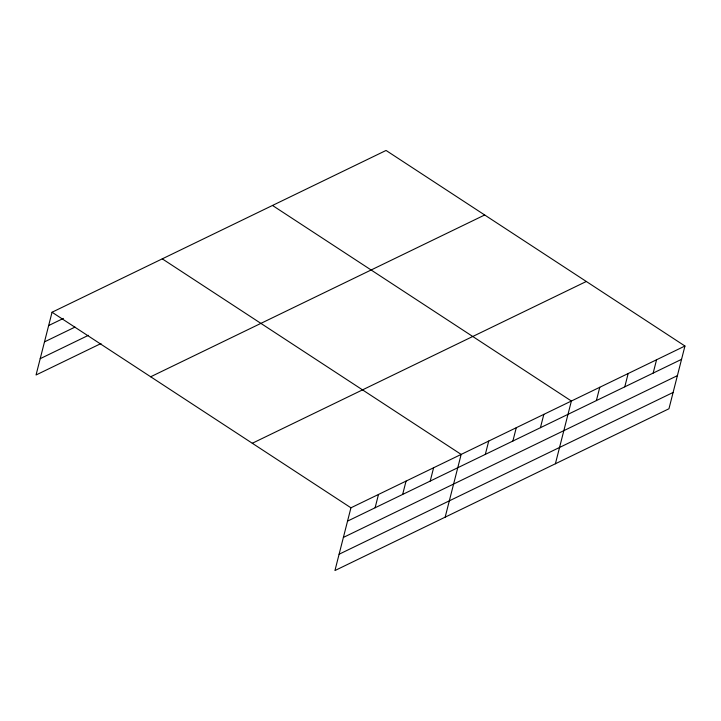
<?xml version="1.0" encoding="UTF-8"?>
<svg xmlns="http://www.w3.org/2000/svg" width="721" height="721" viewBox="0 0 721 721"><rect width="100%" height="100%" fill="white"/><g stroke="black" fill="none" stroke-linecap="round" stroke-linejoin="round"><path stroke-width="1.08" d="M684.95 346.017L350.938 507.8L334.941 570.545L668.953 408.762L684.95 346.017L386.059 150.455L52.047 312.238L36.05 374.983L101.003 343.529M375.1 507.773L378.498 494.453M402.651 494.426L406.049 481.105M430.212 481.078L433.609 467.758M445.163 517.155L461.161 454.41L162.27 258.848M485.323 454.383L488.721 441.063M512.883 441.036L516.272 427.715M540.435 427.688L543.832 414.368M555.395 463.774L571.383 401.02L272.493 205.458M596.384 400.588L599.773 387.267M624.774 386.835L628.171 373.514M653.163 373.081L656.561 359.761M48.649 325.559L63.412 318.403M44.495 341.871L75.002 327.091M40.205 358.679L88.431 335.319M150.68 376.768L484.692 214.984M252.305 443.262L586.317 281.478M347.54 521.121L681.552 359.337M343.385 537.433L677.398 375.641M339.104 554.233L673.117 392.449M52.047 312.238L350.938 507.8"/></g></svg>
